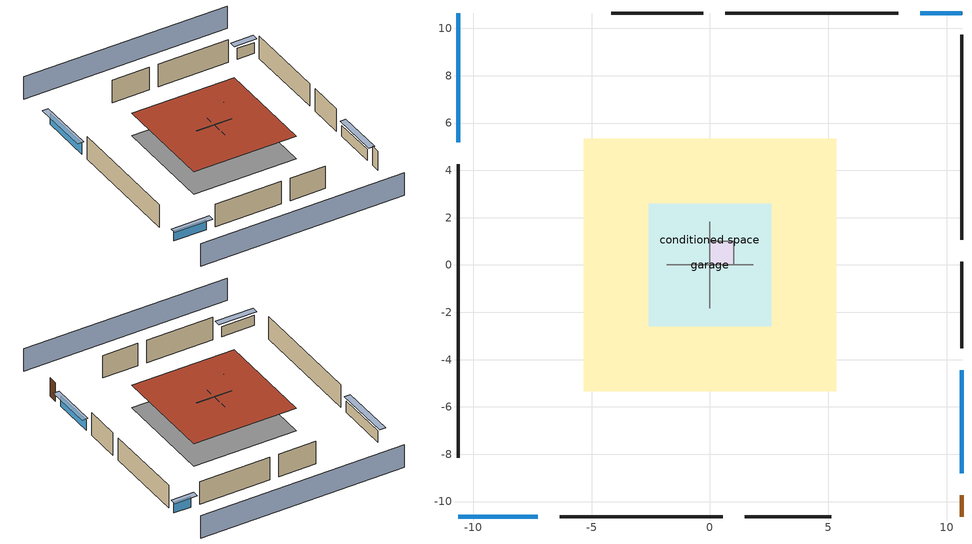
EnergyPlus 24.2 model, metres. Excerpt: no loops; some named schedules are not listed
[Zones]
central ac and furnace airloop ret air zone
 floor adiabatic (AdiabaticConst): 0,0 0,1 1,1 1,0 z0
 wall adiabatic (AdiabaticConst): 0,1 0,0 1,0 1,1 0,1 z0:1
 ceiling adiabatic (AdiabaticConst): 1,0 1,1 0,1 0,0 z1
conditioned space
 floor foundation (Slab2 construction): -5.34,-5.34 -5.34,5.34 5.34,5.34 5.34,-5.34 z0
 wall outside (AdiabaticWallConstruction 1): 10.65,-10.65 10.65,-9.74 z0:2.03
 wall outside (AdiabaticWallConstruction): -10.65,10.65 -10.65,5.2 z0:1.22; 10.65,10.65 8.89,10.65 z0:1.19; 10.65,-8.81 10.65,-4.45 z0:1.16; -10.65,-10.65 -7.28,-10.65 z0:1.1
 wall outside (Wall3 construction): -10.65,4.27 -10.65,-8.15 z0:2.44
 wall outside (Wall4 construction): -0.28,10.65 -4.18,10.65 z0:2.44
 wall outside (Wall7 construction): 10.65,1.06 10.65,9.72 z0:2.44
 wall outside (Wall8 construction): -6.35,-10.65 0.55,-10.65 z0:2.44
 wall to garage (Wall5 construction): 0,-1.83 0,1.83 z0:2.44
 wall to garage (Wall6 construction): 1.83,0 -1.83,0 z0:2.44
 window (WindowConstruction): -10.65,10.65 -10.65,5.2 z0:1.22
 window (WindowConstruction 1): 10.65,10.65 8.89,10.65 z0:1.19
 window (WindowConstruction 2): 10.65,-8.81 10.65,-4.45 z0:1.16
 window (WindowConstruction 3): -10.65,-10.65 -7.28,-10.65 z0:1.1
 door (Door): 10.65,-10.65 10.65,-9.74 z0:2.03
 roof outside (Roof2 construction): -5.34,5.34 -5.34,-5.34 5.34,-5.34 5.34,5.34 z2.44
garage
 floor foundation (Slab1 construction): -2.59,-2.59 -2.59,2.59 2.59,2.59 2.59,-2.59 z0
 wall outside (Wall1 construction): 7.96,10.65 0.65,10.65 z0:2.44
 wall outside (Wall2 construction): 10.65,-3.52 10.65,0.13 z0:2.44
 wall outside (Wall9 construction): 1.48,-10.65 5.13,-10.65 z0:2.44
 roof outside (Roof1 construction): -2.59,2.59 -2.59,-2.59 2.59,-2.59 2.59,2.59 z2.44
shading: 10.65,15.22 -10.65,15.22 / -10.65,-15.22 10.65,-15.22 z0:2.44; -10.65,4.89 -10.65,10.96 -11.26,10.96 -11.26,4.89 z1.52; 8.59,10.65 10.96,10.65 10.96,11.26 8.59,11.26 z1.49; 10.65,-4.15 10.65,-9.11 11.26,-9.11 11.26,-4.15 z1.46; -6.98,-10.65 -10.96,-10.65 -10.96,-11.26 -6.98,-11.26 z1.4
[Building]
Building 1: Terrain=Suburbs
[Site:Location]
Portland Intl Arpt_OR: Latitude {deg}=45.59; Longitude {deg}=-122.6; Time Zone {hr}=-8; Elevation {m}=33; Keep Site Location Information=Yes
[Site:GroundTemperature:Shallow]
10.2558, 8.96328, 8.85977, 9.47314, 11.9355, 14.3863, 16.5111, 17.8571, 17.9714, 16.8767, 14.8061, 12.4304
[Site:WaterMainsTemperature]
Calculation Method=Schedule; Temperature Schedule=mains temperature schedule
[Material] Roughness=Rough; Thermal Absorptance=0.9
Name | Thickness {m} | Conductivity {W/m-K} | Density {kg/m3} | Specific Heat {J/kg-K} | Solar Absorptance | Visible Absorptance
asphalt or fiberglass shingles | 0.00635 | 0.162714 | 1121.4 | 1465.45 | 0.85 | 0.85
concrete 4.0 in. | 0.1016 | 1.803125 | 2242.8 | 837.4 | 0.7 | 0.7
door material | 0.04445 | 0.0612267 | 512.64 | 1214.23 | 0.7 | 0.7
exterior vertical ins; exterior vertical ins 1; roof rigid ins 1 | 0.051816 | 0.029427 | 32.04 | 1214.23 | 0.7 | 0.7
floor covering | 0.0127 | 0.0450781 | 54.468 | 1339.84 | 0.9 | 0.9
furniture material conditioned space 1; furniture material garage 1 | 0.1524 | 0.115458 | 640.8 | 1214.23 | 0.6 | 0.6
gypsum board | 0.0127 | 0.160291 | 801 | 837.4 | 0.6 | 0.6
osb sheathing 0.5 in. | 0.0127 | 0.115458 | 512.64 | 1214.23 | 0.6 | 0.6
osb sheathing 0.5 in. 1; osb sheathing 0.5 in. 2; osb sheathing 0.5 in. 3 | 0.0127 | 0.115458 | 512.64 | 1214.23 | 0.7 | 0.7
osb sheathing 0.75 in. | 0.01905 | 0.115458 | 512.64 | 1214.23 | 0.7 | 0.7
roof rigid ins | 0.00254769 | 0.029427 | 32.04 | 1214.23 | 0.7 | 0.7
roof stud and cavity | 0.2032 | 0.133729 | 78.34581 | 1123.46 | 0.7 | 0.7
wall rigid ins | 0.512978 | 0.029427 | 32.04 | 1214.23 | 0.7 | 0.7
wall stud and cavity | 0.1397 | 0.727959 | 139.0536 | 1170.24 | 0.6 | 0.6
wall stud and cavity 1 | 0.1397 | 0.0951301 | 139.0536 | 1170.24 | 0.7 | 0.7
wall stud and cavity 2 | 0.1397 | 0.0856282 | 139.0536 | 1170.24 | 0.7 | 0.7
wall stud and cavity 3 | 0.0889 | 0.380278 | 52.3479 | 1209.89 | 0.7 | 0.7
wall stud and cavity 4 | 0.0889 | 0.391764 | 83.0341 | 1211.67 | 0.7 | 0.7
wood siding | 0.0254 | 0.102417 | 544.68 | 1172.36 | 0.85 | 0.85
wood siding 1; wood siding 2 | 0.0254 | 0.102417 | 544.68 | 1172.36 | 0.7 | 0.7
[Material:NoMass]
Adiabatic: Roughness=Rough; Thermal Resistance {m2-K/W}=176.1; Thermal Absorptance=0.9; Solar Absorptance=0.7; Visible Absorptance=0.7
[WindowMaterial:SimpleGlazingSystem]
WindowMaterial: U-Factor {W/m2-K}=4.76952; Solar Heat Gain Coefficient=0.63
[Construction]
AdiabaticConst: Adiabatic
AdiabaticWallConstruction: wood siding 1, wall rigid ins, wall stud and cavity 3, gypsum board
AdiabaticWallConstruction 1: wood siding 2, wall rigid ins, wall stud and cavity 3, gypsum board
Door: door material
furniture construction conditioned space 1: furniture material conditioned space 1
furniture construction garage 1: furniture material garage 1
PartitionWallConstruction: gypsum board, wall stud and cavity 4, gypsum board
Roof1 construction: asphalt or fiberglass shingles, roof rigid ins, osb sheathing 0.5 in.
Roof2 construction: asphalt or fiberglass shingles, roof rigid ins 1, osb sheathing 0.75 in., roof stud and cavity, gypsum board
Slab1 construction: concrete 4.0 in.
Slab2 construction: concrete 4.0 in., floor covering
Wall1 construction; Wall2 construction: wood siding, osb sheathing 0.5 in. 1, wall stud and cavity
Wall3 construction; Wall4 construction: wood siding, osb sheathing 0.5 in. 1, wall stud and cavity 1, gypsum board
Wall5 construction: osb sheathing 0.5 in. 2, wall stud and cavity 2, gypsum board
Wall6 construction: osb sheathing 0.5 in. 3, wall stud and cavity 2, gypsum board
Wall7 construction; Wall8 construction: wood siding, osb sheathing 0.5 in. 3, wall stud and cavity 1, gypsum board
Wall9 construction: wood siding, osb sheathing 0.5 in. 3, wall stud and cavity
WindowConstruction; WindowConstruction 1; WindowConstruction 2; WindowConstruction 3: WindowMaterial
[Zone] Multiplier=1
Name | Volume {m3} | Part of Total Floor Area
central ac and furnace airloop ret air zone | 1 | No
conditioned space | 278.185 | Yes
garage | 65.242 | Yes
[Space]
Name | Zone | Space Type | Volume {m3}
central ac and furnace airloop ret air space | central ac and furnace airloop ret air zone | Plenum Space Type
conditioned space 1 | conditioned space |  | 278.185
garage 1 | garage |  | 65.242
[SpaceList]
Plenum Space Type: central ac and furnace airloop ret air space
[OtherEquipment] Design Level Calculation Method=EquipmentLevel
Name | Fuel Type | Zone or ZoneList or Space or SpaceList | Schedule | Design Level {W} | Fraction Latent | Fraction Radiant | Fraction Lost
central ac and furnace airloop_0 RetCondToRP; central ac and furnace airloop_0 RetSensLkToRP | None | central ac and furnace airloop ret air space | Always On Discrete | 0 | 0 | 0 | 0
central ac and furnace airloop_0 RetLatLkToRP | None | central ac and furnace airloop ret air space | Always On Discrete | 0 | 1 | 0 | 0
central ac and furnace airloop_0 SupCondToLv; central ac and furnace airloop_0 SupSensLkToCond; mech vent house fan sensible load | None | conditioned space 1 | Always On Discrete | 0 | 0 | 0 | 0
central ac and furnace airloop_0 SupLatLkToCond; mech vent house fan latent load | None | conditioned space 1 | Always On Discrete | 0 | 1 | 0 | 0
clothes dryer 1 | Electricity | conditioned space 1 | clothes_dryer | 0 | 0.015 | 0.081 | 0.85
cooking range 1 | NaturalGas | conditioned space 1 | cooking_range | 1778.97 | 0.16 | 0.384 | 0.2
general water use latent | None | conditioned space 1 | general water use schedule | 44.1266 | 1 | 0 | 0
general water use sensible | None | conditioned space 1 | general water use schedule | -43.4886 | 0 | 0.6 | 0
central ac and furnace airloop_0 RetCondToDZ; central ac and furnace airloop_0 SupCondToDZ; central ac and furnace airloop_0 SupSensLkToDZ; water heater sens | None | garage 1 | Always On Discrete | 0 | 0 | 0 | 0
central ac and furnace airloop_0 SupLatLkToDZ; water heater lat | None | garage 1 | Always On Discrete | 0 | 1 | 0 | 0
water heater energy adjustment1 | Electricity | garage 1 | Always On Discrete | 0.01 | 0 | 0 | 1
[SurfaceProperty:ExposedFoundationPerimeter] Exposed Perimeter Calculation Method=TotalExposedPerimeter
Name | Total Exposed Perimeter {m}
Slab2 | 39.80688
Slab1 | 14.6304
[SurfaceProperty:IncidentSolarMultiplier] Incident Solar Multiplier=1; Incident Solar Multiplier Schedule=trans schedule winter=0.85 summer=0.7
Window1; Window2; Window3; Window4
[InternalMass]
Name | Construction | Zone or ZoneList | Space or SpaceList | Surface Area {m2}
furniture mass conditioned space 1 | furniture construction conditioned space 1 | conditioned space | conditioned space 1 | 45.63397
partition wall mass | PartitionWallConstruction | conditioned space | conditioned space 1 | 114.085
furniture mass garage 1 | furniture construction garage 1 | garage | garage 1 | 2.67561
[Lights] Design Level Calculation Method=LightingLevel; Return Air Fraction=0; Fraction Radiant=0.6; Fraction Visible=0.2; Fraction Replaceable=1
Name | Zone or ZoneList or Space or SpaceList | Schedule | Lighting Level {W}
interior lighting | conditioned space 1 | lighting_interior | 183.76
garage lighting | garage 1 | lighting_garage | 8.1274
[People]
occupants: Zone or ZoneList or Space or SpaceList=conditioned space 1; Number of People Schedule=occupants; Number of People Calculation Method=People; Number of People=2; Fraction Radiant=0.314171; Sensible Heat Fraction=0.56303; Activity Level Schedule=occupants activity schedule; Carbon Dioxide Generation Rate {m3/s-W}=0; Enable ASHRAE 55 Comfort Warnings=No; Mean Radiant Temperature Calculation Type=EnclosureAveraged
[ElectricEquipment] Zone or ZoneList or Space or SpaceList=conditioned space 1; Design Level Calculation Method=EquipmentLevel
Name | Schedule | Design Level {W} | Fraction Latent | Fraction Radiant | Fraction Lost
ceiling fan | ceiling_fan | 18.1798 | 0 | 0.558 | 0
clothes dryer | clothes_dryer | 7248.47 | 0.015 | 0.081 | 0.85
clothes washer | clothes_washer | 432.181 | 0.03 | 0.162 | 0.7
cooking range | cooking_range | 60.7008 | 0.16 | 0.384 | 0.2
dishwasher | dishwasher | 355.391 | 0.3 | 0.18 | 0.4
fridge | fridge schedule | 49.4292 | 0 | 0.6 | 0
mech vent bath fan 0 | mech vent bath fan 0 schedule | 45 | 0 | 0 | 1
mech vent house fan | mech vent house fan schedule | 0 | 0 | 0 | 1
mech vent house fan cfis | mech vent house fan cfis schedule | 0 | 0 | 0 | 0
mech vent range fan 0 | mech vent range fan 0 schedule | 30 | 0 | 0 | 1
misc plug loads | plug_loads_other | 292.997 | 0.021 | 0.558 | 0.049
misc tv | plug_loads_tv | 376.531 | 0 | 0.6 | 0
whole house fan | Always On Discrete | 0 | 0 | 0 | 1
[ZoneInfiltration:DesignFlowRate] Schedule=Always On Discrete; Design Flow Rate Calculation Method=Flow/Zone; Design Flow Rate {m3/s}=0
Name | Zone or ZoneList or Space or SpaceList
infil flow; natural vent flow; whole house fan flow | conditioned space 1
garage 1 duct leakage imbalance infil flow | garage 1
[ZoneMixing] Schedule=Always On Continuous; Design Flow Rate Calculation Method=Flow/Zone; Design Flow Rate {m3/s}=0
Name | Zone or Space | Source Zone or Space
central ac and furnace airloop_0 ZoneMixDZToCond mix | conditioned space | garage
central ac and furnace airloop_0 ZoneMixCondToDZ mix | garage | conditioned space
[ZoneInfiltration:EffectiveLeakageArea]
infil garage 1: Zone or Space=garage 1; Schedule=Always On Discrete; Effective Air Leakage Area {cm2}=271.837; Stack Coefficient=0.000129147; Wind Coefficient=4.38083e-05
[AvailabilityManager:Scheduled]
central ac and furnace airloop Availability Manager: Schedule=Always On Discrete
[AirLoopHVAC:ReturnPlenum]
Air Loop HVAC Return Plenum 1: Zone=central ac and furnace airloop ret air zone
[WaterUse:Equipment]
dishwasher: Peak Flow Rate {m3/s}=6.62911e-06; Flow Rate Fraction Schedule=hot_water_dishwasher
[Foundation:Kiva] Exterior Vertical Insulation Depth {m}=0.6096; Wall Height Above Grade {m}=0.1016; Wall Depth Below Slab {m}=0.2032
Name | Initial Indoor Air Temperature {C} | Exterior Vertical Insulation Material
Foundation Kiva 1 | 13.4258 | exterior vertical ins
Foundation Kiva 2 | 13.3333 | exterior vertical ins 1
[Foundation:Kiva:Settings]
Soil Conductivity {W/m-K}=2.9427; Soil Density {kg/m3}=1842.3; Soil Specific Heat {J/kg-K}=418.7; Ground Solar Absorptivity=0.9; Ground Thermal Absorptivity=0.9; Ground Surface Roughness {m}=0.03; Far-Field Width {m}=40; Deep-Ground Boundary Condition=ZeroFlux; Deep-Ground Depth {m}=40; Minimum Cell Dimension {m}=0.2; Maximum Cell Growth Coefficient=3; Simulation Timestep=Timestep
[Exterior:Lights]
exterior lighting: Schedule=exterior lighting schedule; Design Level {W}=6.19068
[EnergyManagementSystem:GlobalVariable]
central_ac_and_furnace_airloop_0_DuctImbalLkExhFanEquivCond
central_ac_and_furnace_airloop_0_DuctImbalLkExhFanEquivDZ
central_ac_and_furnace_airloop_0_DuctImbalLkSupFanEquivCond
central_ac_and_furnace_airloop_0_DuctImbalLkSupFanEquivDZ
central_ac_and_furnace_airloop_0_DZ_T
central_ac_and_furnace_airloop_0_DZ_W
central_ac_and_furnace_airloop_0_RetCondToDZ
central_ac_and_furnace_airloop_0_RetCondToRP
central_ac_and_furnace_airloop_0_RetLatLkToRP
central_ac_and_furnace_airloop_0_RetSensLkToRP
central_ac_and_furnace_airloop_0_SupCondToDZ
central_ac_and_furnace_airloop_0_SupCondToLv
central_ac_and_furnace_airloop_0_SupLatLkToCond
central_ac_and_furnace_airloop_0_SupLatLkToDZ
central_ac_and_furnace_airloop_0_SupSensLkToCond
central_ac_and_furnace_airloop_0_SupSensLkToDZ
central_ac_and_furnace_airloop_0_ZoneMixCondToDZ
central_ac_and_furnace_airloop_0_ZoneMixDZToCond
central_ac_and_furnace_airloop_AH_MFR
central_ac_and_furnace_airloop_AH_Tout
central_ac_and_furnace_airloop_AH_VFR
central_ac_and_furnace_airloop_AH_Wout
central_ac_and_furnace_airloop_Fan_RTF
central_ac_and_furnace_airloop_RA_T
central_ac_and_furnace_airloop_Ra_W
infil_program_Qfan
infil_program_Qinf
natural_vent_program_Qnv
natural_vent_program_Qwhf
[EnergyManagementSystem:Sensor]
Name | Output:Variable or Output:Meter Index Key | Output:Variable or Output:Meter
airflow_gain | infil flow | Infiltration Sensible Heat Gain Energy
airflow_gain_1 | natural vent flow | Infiltration Sensible Heat Gain Energy
airflow_gain_2 | whole house fan flow | Infiltration Sensible Heat Gain Energy
airflow_loss | infil flow | Infiltration Sensible Heat Loss Energy
airflow_loss_1 | natural vent flow | Infiltration Sensible Heat Loss Energy
airflow_loss_2 | whole house fan flow | Infiltration Sensible Heat Loss Energy
central_ac_and_furnace_airloop_0_DZ_T_s | garage | Zone Air Temperature
central_ac_and_furnace_airloop_0_DZ_W_s | garage | Zone Mean Air Humidity Ratio
central_ac_and_furnace_airloop_AH_MFR_s | Node 5 | System Node Mass Flow Rate
central_ac_and_furnace_airloop_AH_Tout_s | Node 5 | System Node Temperature
central_ac_and_furnace_airloop_AH_VFR_s | Node 5 | System Node Current Density Volume Flow Rate
central_ac_and_furnace_airloop_AH_Wout_s | Node 5 | System Node Humidity Ratio
central_ac_and_furnace_airloop_RA_T_s | Node 8 | System Node Temperature
central_ac_and_furnace_airloop_Ra_W_s | Node 8 | System Node Humidity Ratio
clg_load_cond |  | Cooling:EnergyTransfer:Zone:CONDITIONED SPACE
clg_load_duct |  | Cooling:EnergyTransfer:Zone:CENTRAL AC AND FURNACE AIRLOOP RET AIR ZONE
clg_sp_s; clg_sp_s_1 | cooling setpoint | Schedule Value
clothes_dryer_exhaust_0_sch_s | clothes_dryer | Schedule Value
cool_season | cooling season schedule | Schedule Value
ducts_conv | central ac and furnace airloop_0 RetCondToRP | Other Equipment Convective Heating Energy
ducts_conv_1 | central ac and furnace airloop_0 RetLatLkToRP | Other Equipment Convective Heating Energy
ducts_conv_2 | central ac and furnace airloop_0 RetSensLkToRP | Other Equipment Convective Heating Energy
ducts_conv_3 | central ac and furnace airloop_0 SupCondToLv | Other Equipment Convective Heating Energy
ducts_conv_4 | central ac and furnace airloop_0 SupLatLkToCond | Other Equipment Convective Heating Energy
ducts_conv_5 | central ac and furnace airloop_0 SupSensLkToCond | Other Equipment Convective Heating Energy
ducts_rad | central ac and furnace airloop_0 RetCondToRP | Other Equipment Radiant Heating Energy
ducts_rad_1 | central ac and furnace airloop_0 RetLatLkToRP | Other Equipment Radiant Heating Energy
ducts_rad_2 | central ac and furnace airloop_0 RetSensLkToRP | Other Equipment Radiant Heating Energy
ducts_rad_3 | central ac and furnace airloop_0 SupCondToLv | Other Equipment Radiant Heating Energy
ducts_rad_4 | central ac and furnace airloop_0 SupLatLkToCond | Other Equipment Radiant Heating Energy
ducts_rad_5 | central ac and furnace airloop_0 SupSensLkToCond | Other Equipment Radiant Heating Energy
htg_load_cond |  | Heating:EnergyTransfer:Zone:CONDITIONED SPACE
htg_load_duct |  | Heating:EnergyTransfer:Zone:CENTRAL AC AND FURNACE AIRLOOP RET AIR ZONE
htg_sp_s; htg_sp_s_1 | heating setpoint | Schedule Value
ig_ee_conv | ceiling fan | Electric Equipment Convective Heating Energy
ig_ee_conv_1 | clothes dryer | Electric Equipment Convective Heating Energy
ig_ee_conv_3 | cooking range | Electric Equipment Convective Heating Energy
ig_ee_conv_4 | dishwasher | Electric Equipment Convective Heating Energy
ig_ee_conv_5 | fridge | Electric Equipment Convective Heating Energy
ig_ee_conv_6 | misc plug loads | Electric Equipment Convective Heating Energy
ig_ee_conv_7 | misc tv | Electric Equipment Convective Heating Energy
ig_ee_conv_8 | whole house fan | Electric Equipment Convective Heating Energy
ig_ee_rad | ceiling fan | Electric Equipment Radiant Heating Energy
ig_ee_rad_1 | clothes dryer | Electric Equipment Radiant Heating Energy
ig_ee_rad_3 | cooking range | Electric Equipment Radiant Heating Energy
ig_ee_rad_4 | dishwasher | Electric Equipment Radiant Heating Energy
ig_ee_rad_5 | fridge | Electric Equipment Radiant Heating Energy
ig_ee_rad_6 | misc plug loads | Electric Equipment Radiant Heating Energy
ig_ee_rad_7 | misc tv | Electric Equipment Radiant Heating Energy
ig_ee_rad_8 | whole house fan | Electric Equipment Radiant Heating Energy
ig_lgt_conv | interior lighting | Lights Convective Heating Energy
ig_lgt_rad | interior lighting | Lights Radiant Heating Energy
ig_lgt_vis | interior lighting | Lights Visible Radiation Heating Energy
ig_oe_conv | clothes dryer 1 | Other Equipment Convective Heating Energy
ig_oe_conv_1 | cooking range 1 | Other Equipment Convective Heating Energy
ig_oe_conv_2 | general water use latent | Other Equipment Convective Heating Energy
ig_oe_conv_3 | general water use sensible | Other Equipment Convective Heating Energy
ig_oe_rad | clothes dryer 1 | Other Equipment Radiant Heating Energy
ig_oe_rad_1 | cooking range 1 | Other Equipment Radiant Heating Energy
ig_oe_rad_2 | general water use latent | Other Equipment Radiant Heating Energy
ig_oe_rad_3 | general water use sensible | Other Equipment Radiant Heating Energy
ig_ppl_conv | occupants | People Convective Heating Energy
ig_ppl_rad | occupants | People Radiant Heating Energy
im_conv | furniture mass conditioned space 1 | Surface Inside Face Convection Heat Gain Energy
im_conv_1 | partition wall mass | Surface Inside Face Convection Heat Gain Energy
im_ig | furniture mass conditioned space 1 | Surface Inside Face Internal Gains Radiation Heat Gain Energy
im_ig_1 | partition wall mass | Surface Inside Face Internal Gains Radiation Heat Gain Energy
im_lgt | furniture mass conditioned space 1 | Surface Inside Face Lights Radiation Heat Gain Energy
im_lgt_1 | partition wall mass | Surface Inside Face Lights Radiation Heat Gain Energy
im_sol | furniture mass conditioned space 1 | Surface Inside Face Solar Radiation Heat Gain Energy
im_sol_1 | partition wall mass | Surface Inside Face Solar Radiation Heat Gain Energy
im_surf | furniture mass conditioned space 1 | Surface Inside Face Net Surface Thermal Radiation Heat Gain Energy
im_surf_1 | partition wall mass | Surface Inside Face Net Surface Thermal Radiation Heat Gain Energy
mech_vent_bath_fan_0_sch_s | mech vent bath fan 0 schedule | Schedule Value
mech_vent_range_fan_0_sch_s | mech vent range fan 0 schedule | Schedule Value
mv_conv | mech vent bath fan 0 | Electric Equipment Convective Heating Energy
mv_conv_1 | mech vent house fan | Electric Equipment Convective Heating Energy
mv_conv_2 | mech vent house fan cfis | Electric Equipment Convective Heating Energy
mv_conv_3 | mech vent range fan 0 | Electric Equipment Convective Heating Energy
mv_conv_4 | mech vent house fan latent load | Other Equipment Convective Heating Energy
mv_conv_5 | mech vent house fan sensible load | Other Equipment Convective Heating Energy
mv_rad | mech vent bath fan 0 | Electric Equipment Radiant Heating Energy
mv_rad_1 | mech vent house fan | Electric Equipment Radiant Heating Energy
mv_rad_2 | mech vent house fan cfis | Electric Equipment Radiant Heating Energy
mv_rad_3 | mech vent range fan 0 | Electric Equipment Radiant Heating Energy
mv_rad_4 | mech vent house fan latent load | Other Equipment Radiant Heating Energy
mv_rad_5 | mech vent house fan sensible load | Other Equipment Radiant Heating Energy
natural_vent_s | natural vent schedule | Schedule Value
out_pb_s |  | Site Outdoor Air Barometric Pressure
out_wt_s |  | Site Outdoor Air Humidity Ratio
site_vw_s |  | Site Wind Speed
ss_back_out | Window1 | Surface Window Shortwave from Zone Back Out Window Heat Transfer Rate
ss_back_out_1 | Window2 | Surface Window Shortwave from Zone Back Out Window Heat Transfer Rate
ss_back_out_2 | Window3 | Surface Window Shortwave from Zone Back Out Window Heat Transfer Rate
ss_back_out_3 | Window4 | Surface Window Shortwave from Zone Back Out Window Heat Transfer Rate
ss_conv | Door1 | Surface Inside Face Convection Heat Gain Energy
ss_conv_1 | Window1 | Surface Inside Face Convection Heat Gain Energy
ss_conv_2 | Window2 | Surface Inside Face Convection Heat Gain Energy
ss_conv_3 | Window3 | Surface Inside Face Convection Heat Gain Energy
ss_conv_4 | Window4 | Surface Inside Face Convection Heat Gain Energy
ss_ig | Door1 | Surface Inside Face Internal Gains Radiation Heat Gain Energy
ss_ig_1 | Window1 | Surface Inside Face Internal Gains Radiation Heat Gain Energy
ss_ig_2 | Window2 | Surface Inside Face Internal Gains Radiation Heat Gain Energy
ss_ig_3 | Window3 | Surface Inside Face Internal Gains Radiation Heat Gain Energy
ss_ig_4 | Window4 | Surface Inside Face Internal Gains Radiation Heat Gain Energy
ss_lgt | Door1 | Surface Inside Face Lights Radiation Heat Gain Energy
ss_sol | Door1 | Surface Inside Face Solar Radiation Heat Gain Energy
ss_surf | Door1 | Surface Inside Face Net Surface Thermal Radiation Heat Gain Energy
ss_surf_1 | Window1 | Surface Inside Face Net Surface Thermal Radiation Heat Gain Energy
ss_surf_2 | Window2 | Surface Inside Face Net Surface Thermal Radiation Heat Gain Energy
ss_surf_3 | Window3 | Surface Inside Face Net Surface Thermal Radiation Heat Gain Energy
ss_surf_4 | Window4 | Surface Inside Face Net Surface Thermal Radiation Heat Gain Energy
ss_trans_in | Window1 | Surface Window Transmitted Solar Radiation Rate
ss_trans_in_1 | Window2 | Surface Window Transmitted Solar Radiation Rate
ss_trans_in_2 | Window3 | Surface Window Transmitted Solar Radiation Rate
ss_trans_in_3 | Window4 | Surface Window Transmitted Solar Radiation Rate
ss_trans_out | Window1 | Surface Inside Face Initial Transmitted Diffuse Transmitted Out Window Solar Radiation Rate
ss_trans_out_1 | Window2 | Surface Inside Face Initial Transmitted Diffuse Transmitted Out Window Solar Radiation Rate
ss_trans_out_2 | Window3 | Surface Inside Face Initial Transmitted Diffuse Transmitted Out Window Solar Radiation Rate
ss_trans_out_3 | Window4 | Surface Inside Face Initial Transmitted Diffuse Transmitted Out Window Solar Radiation Rate
s_conv | Roof2 | Surface Inside Face Convection Heat Gain Energy
s_conv_1 | Slab2 | Surface Inside Face Convection Heat Gain Energy
s_conv_2 | Wall3 | Surface Inside Face Convection Heat Gain Energy
s_conv_3 | Wall4 | Surface Inside Face Convection Heat Gain Energy
s_conv_4 | Wall5 | Surface Inside Face Convection Heat Gain Energy
s_conv_5 | Wall6 | Surface Inside Face Convection Heat Gain Energy
s_conv_6 | Wall7 | Surface Inside Face Convection Heat Gain Energy
s_conv_7 | Wall8 | Surface Inside Face Convection Heat Gain Energy
s_ig | Roof2 | Surface Inside Face Internal Gains Radiation Heat Gain Energy
s_ig_1 | Slab2 | Surface Inside Face Internal Gains Radiation Heat Gain Energy
s_ig_2 | Wall3 | Surface Inside Face Internal Gains Radiation Heat Gain Energy
s_ig_3 | Wall4 | Surface Inside Face Internal Gains Radiation Heat Gain Energy
s_ig_4 | Wall5 | Surface Inside Face Internal Gains Radiation Heat Gain Energy
s_ig_5 | Wall6 | Surface Inside Face Internal Gains Radiation Heat Gain Energy
s_ig_6 | Wall7 | Surface Inside Face Internal Gains Radiation Heat Gain Energy
s_ig_7 | Wall8 | Surface Inside Face Internal Gains Radiation Heat Gain Energy
s_lgt | Roof2 | Surface Inside Face Lights Radiation Heat Gain Energy
s_lgt_1 | Slab2 | Surface Inside Face Lights Radiation Heat Gain Energy
s_lgt_2 | Wall3 | Surface Inside Face Lights Radiation Heat Gain Energy
